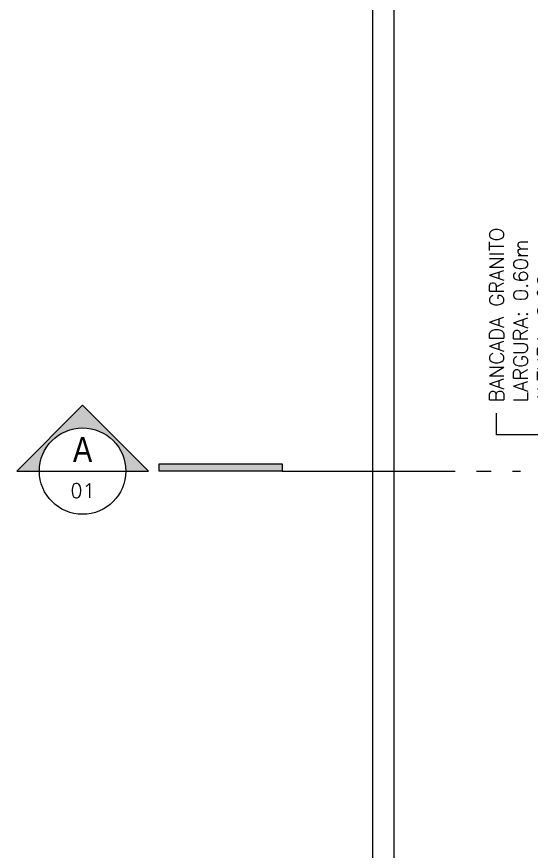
# Model space of a CAD drawing. Header units: millimetres. Extents: x 45003 to 46969, y 6653 to 6979.
# Drawn here: x 45024.39 to 45027.97, y 6866.7 to 6872.5 of the extents above; entities that cross this region are included whole.
import ezdxf
from ezdxf import colors
from ezdxf.entities.mleader import LeaderData, LeaderLine
from ezdxf.enums import TextEntityAlignment as Align
from ezdxf.math import Vec2, Vec3

# ---------------------------------------------------------------- set-up
doc = ezdxf.new("R2010")
doc.units = ezdxf.units.MM
doc.linetypes.add('ACAD_ISO04W100', pattern=[30, 24, -3, 0, -3])
for name, color, linetype in [('ARQ-ALVENARIA', 4, 'Continuous'), ('ARQ-COTAS', 30, 'Continuous'), ('ARQ-EIXOS', 2, 'ACAD_ISO04W100'), ('ARQ-SÍMBOLOS', 2, 'Continuous'), ('ARQ-TEXTO2', 2, 'Continuous'), ('ARQ-TEXTO4', 4, 'Continuous')]:
    doc.layers.add(name, color=color, linetype=linetype)
doc.styles.add('ARIAL', font='ARIALN.TTF', dxfattribs={"height": 0.18})
doc.styles.add('ROMANS', font='romans.shx')
doc.styles.add('Romans_Anot', font='romans.shx')

# ---------------------------------------------------------------- blocks, each defined once
blk = doc.blocks.new('Símbolo_Corte')
at = {"layer": 'ARQ-SÍMBOLOS'}
h = blk.add_hatch(color=256, dxfattribs=at)
h.dxf.hatch_style = 1
h.paths.add_polyline_path([(0, 0.915), (-0.915, 0), (-0.6, 0, -1), (0.6, 0), (0.915, 0)])
at = {"layer": 'ARQ-SÍMBOLOS', "ltscale": 0.1}
blk.add_hatch(color=256, dxfattribs=at).paths.add_polyline_path([(1.063, 0.1), (2.775, 0.1), (2.775, 0), (1.063, 0)])
at = {"layer": 'ARQ-SÍMBOLOS'}
for p, q in [((-0.915, 0), (-0.6, 0)), ((0.6, 0), (0.915, 0))]:
    blk.add_line(p, q, dxfattribs=at)
at = {"layer": 'ARQ-SÍMBOLOS', "color": 4}
blk.add_line((-0.6, 0), (0.6, 0), dxfattribs=at)
at = {"layer": 'ARQ-SÍMBOLOS'}
blk.add_lwpolyline([(-0.915, 0), (0, 0.915), (0.915, 0)], dxfattribs=at)
blk.add_lwpolyline([(1.063, 0.1), (2.775, 0.1), (2.775, 0), (1.063, 0)], close=True, dxfattribs=at)
blk.add_circle((0, 0), 0.6, dxfattribs=at)
at = {"layer": 'ARQ-TEXTO2', "style": 'ROMANS'}
blk.add_attdef('NUMERO-FOLHA', text='', height=0.2, dxfattribs=at).set_placement((0, -0.271), align=Align.MIDDLE_CENTER)
at = {"layer": 'ARQ-TEXTO4', "style": 'ARIAL'}
blk.add_attdef('NUMERO-DESENHO-NA-FOLHA', text='', height=0.35, dxfattribs=at).set_placement((0, 0.301), align=Align.MIDDLE_CENTER)

msp = doc.modelspace()

# ---------------------------------------------------------------- linework, layer by layer
at = {"layer": 'ARQ-ALVENARIA'}
for p, q in [((45026.8665, 6862.6893), (45026.8665, 6878.8893)), ((45027.0165, 6862.8393), (45027.0165, 6877.152))]:
    msp.add_line(p, q, dxfattribs=at)
at = {"layer": 'ARQ-EIXOS', "ltscale": 0.05}
msp.add_line((45026.2387, 6869.3409), (45027.8934, 6869.3409), dxfattribs=at)

# ---------------------------------------------------------------- block references
at = {"layer": 'ARQ-SÍMBOLOS', "ltscale": 0.03, "xscale": 0.5, "yscale": 0.5, "zscale": 0.5}
msp.add_blockref('Símbolo_Corte', (45024.8512, 6869.3409), dxfattribs=at).add_auto_attribs({'NUMERO-FOLHA': '01', 'NUMERO-DESENHO-NA-FOLHA': 'A'})

# ---------------------------------------------------------------- leaders
at = {"layer": 'ARQ-COTAS'}
ml = msp.add_multileader_mtext('Standard', dxfattribs=at)
ml.set_content('BANCADA GRANITO\\PLARGURA: 0.60m\\PALTURA: 0.90m', color=2, style='Romans_Anot')
ml.set_leader_properties(color=256, linetype='ByLayer', lineweight=-1)
ml.build(insert=Vec2(0, 0))
ml.multileader.update_dxf_attribs({"dogleg_length": 0.3, "arrow_head_size": 0.1, "scale": 0.5})
ctx = ml.context
ctx.base_point, ctx.scale, ctx.char_height, ctx.arrow_head_size, ctx.landing_gap_size, ctx.plane_origin, ctx.plane_x_axis, ctx.plane_y_axis = Vec3(45027.7274, 6869.744), 0.5, 0.1, 0.1, 0.075, Vec3(45028.3761, 6869.594), Vec3(0, 1), Vec3(-1, 0)
notes = []
notes.append((ctx, [(0, (1, 1, 0), (45027.7274, 6869.594), (0, 1), 0.15, [(0, [(45029.0365, 6869.594)], 0, [])])]))
ctx.mtext.insert, ctx.mtext.text_direction, ctx.mtext.rotation, ctx.mtext.flow_direction = Vec3(45027.6774, 6869.819), Vec3(0, 1), 1.570796, 5
for ctx, leaders in notes:
    for number, flags, end, landing, length, lines in leaders:
        leader = LeaderData()
        leader.index, (leader.has_last_leader_line, leader.has_dogleg_vector, leader.attachment_direction) = number, flags
        leader.last_leader_point, leader.dogleg_vector, leader.dogleg_length = Vec3(end), Vec3(landing), length
        for number, points, colour, breaks in lines:
            line = LeaderLine()
            line.index, line.vertices, line.color, line.breaks = number, Vec3.list(points), colors.encode_raw_color(colour), breaks
            leader.lines.append(line)
        ctx.leaders.append(leader)

doc.saveas('drawing.dxf')
